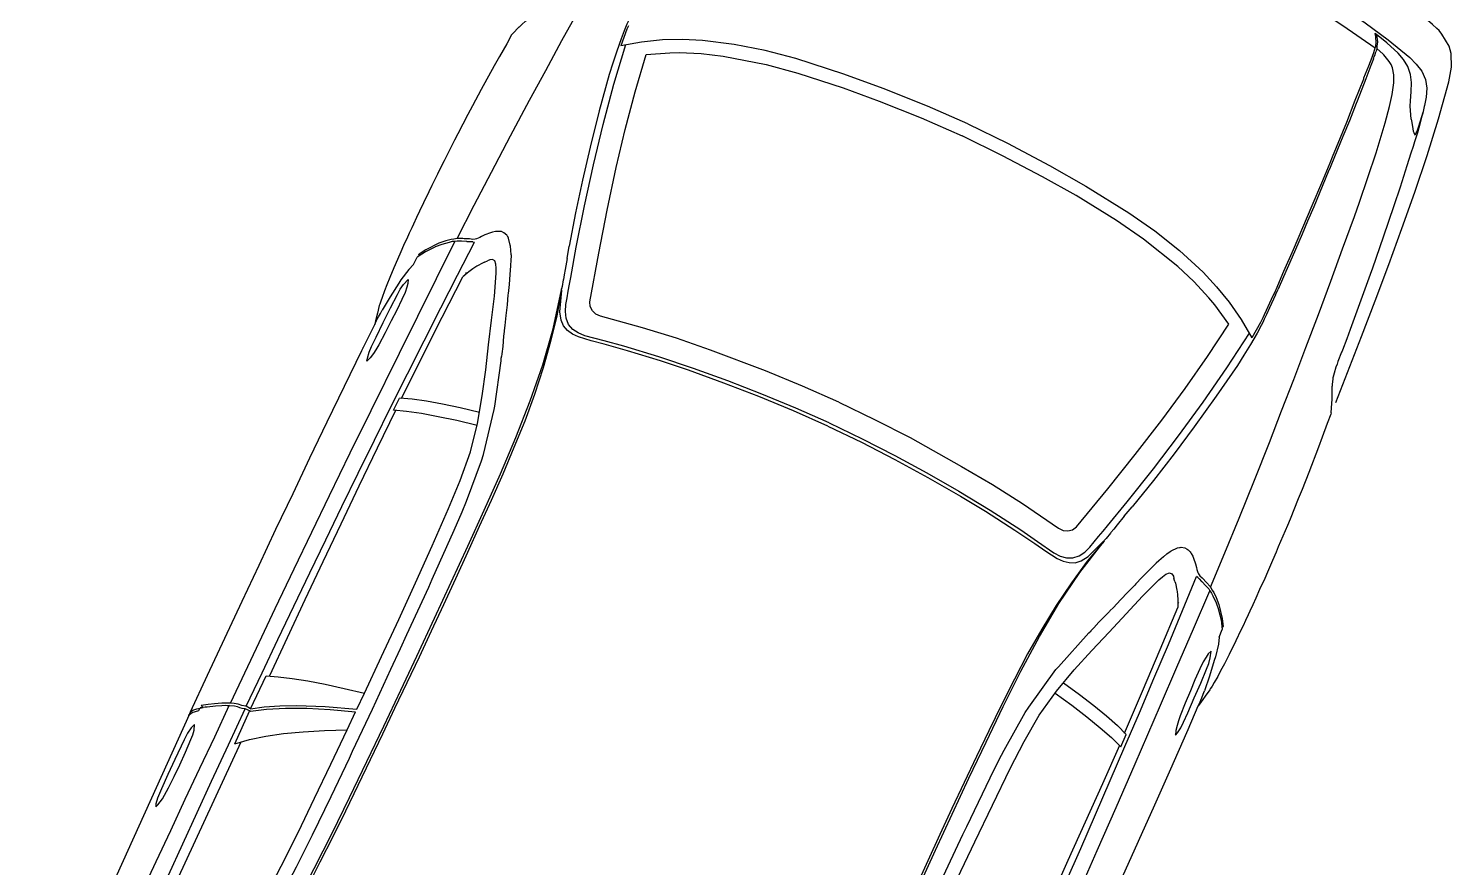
# Model space of a CAD drawing. Header units: inches. Extents: x 13 to 261, y -112 to -47.
# Drawn here: x 223.478 to 226.327, y -66.967 to -65.286 of the extents above; entities that cross this region are included whole.
import ezdxf

# ---------------------------------------------------------------- set-up
doc = ezdxf.new("R2010")
doc.units = ezdxf.units.IN
doc.header["$MEASUREMENT"] = 0

msp = doc.modelspace()

# ---------------------------------------------------------------- linework, layer by layer
at = {"linetype": 'Continuous'}
for p, q in [((226.1763, -65.298), (226.1729, -65.2958)), ((226.1702, -65.3469), (226.1706, -65.346)), ((226.1729, -65.3399), (226.1751, -65.3327)), ((224.3678, -65.7135), (224.3707, -65.7143)), ((224.3913, -65.6996), (224.3849, -65.7027)), ((224.2487, -65.7587), (224.2562, -65.7439)), ((224.5562, -65.7468), (224.5604, -65.7222)), ((224.3909, -65.7539), (224.3971, -65.7513)), ((224.3538, -65.7781), (224.3542, -65.775)), ((224.5461, -65.8032), (224.5451, -65.8077)), ((224.5486, -65.7895), (224.5461, -65.8032)), ((224.549, -65.7886), (224.5486, -65.7895)), ((224.5413, -65.8539), (224.5454, -65.8106)), ((224.5447, -65.8097), (224.5451, -65.8077)), ((224.5454, -65.8106), (224.5447, -65.8097)), ((225.9743, -65.8199), (225.9623, -65.8458)), ((225.9743, -65.8199), (225.9793, -65.8079)), ((224.1477, -65.9257), (224.171, -65.8791)), ((224.1452, -65.9311), (224.1477, -65.9257)), ((224.1477, -65.9257), (224.1479, -65.9252)), ((224.4246, -65.9453), (224.425, -65.9433)), ((226.095, -66.0351), (226.1185, -65.9749)), ((225.6715, -66.2632), (225.6874, -66.2441)), ((225.5994, -66.3439), (225.6298, -66.3128)), ((225.6298, -66.3128), (225.6309, -66.3127)), ((225.6309, -66.3127), (225.6322, -66.3111)), ((225.635, -66.3075), (225.6322, -66.3111)), ((225.6438, -66.2967), (225.635, -66.3075)), ((225.6443, -66.2958), (225.6438, -66.2967)), ((225.8141, -66.3585), (225.8159, -66.3654)), ((225.7729, -66.3939), (225.7709, -66.3875)), ((225.8187, -66.3854), (225.8162, -66.3837)), ((225.7785, -66.4378), (225.7807, -66.4355)), ((225.6052, -66.492), (225.6065, -66.4904)), ((225.8613, -66.5055), (225.8677, -66.4902)), ((223.9227, -66.6485), (223.9536, -66.5829)), ((224.1354, -66.6495), (224.1504, -66.6173)), ((223.8, -66.66), (223.801, -66.6577)), ((223.801, -66.6577), (223.8012, -66.6573)), ((223.819, -66.6523), (223.8215, -66.6468)), ((223.8275, -66.6458), (223.8238, -66.6418)), ((223.9227, -66.6485), (223.914, -66.6434)), ((224.1159, -66.6906), (224.1329, -66.6549)), ((225.7993, -66.6904), (225.8197, -66.6426)), ((223.478, -67.3732), (223.8, -66.66)), ((223.5756, -67.4229), (223.9036, -66.7146)), ((225.7967, -66.6959), (225.7993, -66.6904)), ((225.7993, -66.6904), (225.7995, -66.69))]:
    msp.add_line(p, q, dxfattribs=at)
for points in [[(225.5818, -64.9946), (225.6582, -65.0305), (225.7343, -65.0674), (225.8115, -65.1065), (225.8881, -65.1469), (225.9664, -65.1909), (226.0431, -65.2369), (226.1091, -65.2801), (226.1737, -65.3249)], [(225.9173, -65.1279), (225.9819, -65.1644), (226.0452, -65.2026), (226.1075, -65.243), (226.1539, -65.2749), (226.1994, -65.3087), (226.243, -65.3443), (226.2557, -65.3573), (226.2669, -65.3713), (226.2745, -65.3881), (226.2768, -65.4057), (226.2756, -65.4239), (226.2723, -65.4405)], [(224.336, -65.707), (224.3703, -65.6403), (224.405, -65.5737), (224.4428, -65.5014), (224.481, -65.4298), (224.5136, -65.37), (224.5456, -65.3104), (224.5787, -65.2508)], [(224.4466, -65.297), (224.4602, -65.283), (224.4609, -65.2827), (224.465, -65.2786), (224.4735, -65.2709), (224.4814, -65.2647), (224.4851, -65.2614), (224.486, -65.2607)], [(224.6865, -65.2549), (224.6804, -65.2681), (224.6759, -65.2776), (224.673, -65.284), (224.6705, -65.2905), (224.6641, -65.3068)], [(226.1185, -65.9749), (226.1463, -65.9029), (226.1739, -65.8314), (226.2008, -65.759), (226.2273, -65.6864), (226.2533, -65.6136), (226.2777, -65.5406), (226.3008, -65.4669), (226.3214, -65.3927), (226.3266, -65.3637), (226.326, -65.3364), (226.3217, -65.3218), (226.3071, -65.2974), (226.3016, -65.2904), (226.2974, -65.2863), (226.2887, -65.2778), (226.2685, -65.2608)], [(224.6789, -65.2807), (224.6758, -65.2875), (224.6636, -65.321)], [(224.4466, -65.297), (224.4451, -65.2991), (224.4353, -65.3166), (224.4208, -65.3419), (224.4104, -65.3608), (224.3841, -65.4081), (224.3668, -65.4408), (224.3574, -65.4585), (224.3373, -65.4972), (224.331, -65.5097), (224.3101, -65.5512), (224.3048, -65.5615), (224.2968, -65.5776), (224.2856, -65.6005), (224.2793, -65.613), (224.269, -65.6352), (224.2608, -65.6518), (224.2547, -65.665), (224.2488, -65.6777), (224.2452, -65.6854), (224.2402, -65.6963), (224.2351, -65.7072), (224.2309, -65.7162), (224.2215, -65.7378), (224.2092, -65.7657), (224.2012, -65.7851), (224.1956, -65.7996), (224.1906, -65.8116), (224.1861, -65.825), (224.1832, -65.8324), (224.1811, -65.8381)], [(225.0809, -66.0762), (225.0142, -66.0464), (224.9462, -66.0183), (224.8781, -65.9917), (224.8091, -65.9669), (224.7395, -65.9435), (224.6695, -65.9221), (224.6303, -65.9116), (224.5915, -65.9014), (224.5786, -65.896), (224.5676, -65.8887), (224.5593, -65.8793), (224.5542, -65.8665), (224.5527, -65.8531), (224.5536, -65.8392), (224.5561, -65.8255), (224.5584, -65.8122), (224.5609, -65.7985), (224.5634, -65.7848), (224.5746, -65.7238), (224.5909, -65.641), (224.6088, -65.5595), (224.6283, -65.4782), (224.65, -65.3979), (224.6736, -65.3184)], [(224.6641, -65.3068), (224.6554, -65.3315), (224.6476, -65.3554), (224.6403, -65.3785), (224.6205, -65.4509), (224.6021, -65.5239), (224.5871, -65.5897), (224.5732, -65.6554), (224.5604, -65.7222)], [(225.3582, -65.4773), (225.2777, -65.4417), (225.189, -65.4061), (225.1102, -65.3774), (225.0138, -65.3465), (224.9525, -65.3302), (224.8904, -65.318), (224.8273, -65.3102), (224.7874, -65.3083), (224.7474, -65.309), (224.7052, -65.3132), (224.6636, -65.321)], [(226.1729, -65.2958), (226.1744, -65.3021), (226.1748, -65.3155), (226.1745, -65.3197), (226.1741, -65.3229), (226.1737, -65.3249), (226.1737, -65.3249), (226.1733, -65.3258), (226.1719, -65.3301), (226.1699, -65.3369), (226.1696, -65.3373), (226.1692, -65.3382), (226.1672, -65.3439), (226.1601, -65.3615), (226.1505, -65.3858), (226.1501, -65.3878), (226.1333, -65.4301), (226.116, -65.4745), (226.0879, -65.5436), (226.0827, -65.556), (226.066, -65.5957), (226.047, -65.6414), (226.047, -65.6414), (226.0096, -65.7294), (225.9905, -65.7729), (225.9746, -65.8096), (225.9736, -65.8119), (225.9658, -65.8287), (225.9555, -65.8509), (225.9515, -65.8595), (225.9488, -65.8654), (225.9475, -65.8681), (225.9444, -65.8749), (225.9267, -65.9059)], [(226.2391, -65.3623), (226.2301, -65.3483), (226.2195, -65.3356), (226.1972, -65.3148), (226.1763, -65.298)], [(226.1763, -65.298), (226.1781, -65.3131), (226.178, -65.3181), (226.1778, -65.3185)], [(226.1774, -65.3266), (226.1777, -65.3212), (226.1778, -65.3185)], [(225.1002, -66.0345), (225.0274, -66.0024), (224.9536, -65.9715), (224.8432, -65.9303), (224.7753, -65.9066), (224.7074, -65.8856), (224.6232, -65.8626), (224.6137, -65.8582), (224.6068, -65.8517), (224.6025, -65.8431), (224.602, -65.8335), (224.6195, -65.7364), (224.6363, -65.6499), (224.6544, -65.5646), (224.6726, -65.4882), (224.6927, -65.4127), (224.7147, -65.338)], [(224.7147, -65.338), (224.762, -65.3346), (224.7808, -65.3344), (224.8247, -65.336), (224.8685, -65.3414), (224.9549, -65.3583), (225.018, -65.3754), (225.1086, -65.4047), (225.181, -65.4316), (225.2646, -65.4653), (225.3471, -65.5014)], [(225.8442, -66.4054), (225.873, -66.3361), (225.9013, -66.2666), (225.9319, -66.191), (225.9619, -66.1156), (225.9864, -66.052), (226.0111, -65.989), (226.0351, -65.9252), (226.0604, -65.8587), (226.0851, -65.7924), (226.1086, -65.7273), (226.1324, -65.6628), (226.1425, -65.6339), (226.1756, -65.5351), (226.1939, -65.4753), (226.2021, -65.4422), (226.2076, -65.4183), (226.2114, -65.3947), (226.2114, -65.3792), (226.2083, -65.3646), (226.2056, -65.3584), (226.2019, -65.3522), (226.1909, -65.3389), (226.1891, -65.337), (226.1774, -65.3266)], [(226.1702, -65.3469), (226.165, -65.3605), (226.165, -65.3605), (226.155, -65.3868), (226.1376, -65.4316), (226.1355, -65.4361), (226.122, -65.4712), (226.1093, -65.5022), (226.0863, -65.5577), (226.0838, -65.5643), (226.0798, -65.5729), (226.0506, -65.6431), (226.0506, -65.6431), (226.0385, -65.6717), (226.0274, -65.698), (226.0207, -65.7136), (226.0078, -65.744), (225.9902, -65.7832), (225.9793, -65.8079)], [(226.1706, -65.346), (226.171, -65.3451), (226.1718, -65.3422), (226.1729, -65.3399)], [(226.1774, -65.3266), (226.177, -65.3275), (226.1751, -65.3327)], [(226.2443, -65.4308), (226.2457, -65.4133), (226.2463, -65.3943), (226.2445, -65.378), (226.2391, -65.3623)], [(226.2457, -65.4675), (226.2437, -65.4416), (226.2443, -65.4308)], [(226.2723, -65.4405), (226.2719, -65.4425), (226.2689, -65.456), (226.2673, -65.4619), (226.2611, -65.4849), (226.2591, -65.4928), (226.2523, -65.5134), (226.2497, -65.5226), (226.2454, -65.5355), (226.2372, -65.5615), (226.227, -65.5931), (226.2235, -65.6042), (226.2112, -65.6414), (226.19, -65.7038), (226.1684, -65.766), (226.1634, -65.7791), (226.1372, -65.8524), (226.1235, -65.889), (226.1167, -65.9074), (226.1082, -65.9304)], [(226.2457, -65.4675), (226.2471, -65.4746), (226.2491, -65.4871), (226.2501, -65.492), (226.2511, -65.4946), (226.2523, -65.4979), (226.253, -65.4988), (226.2543, -65.4983), (226.2564, -65.4938), (226.2566, -65.4933), (226.2575, -65.4915), (226.2608, -65.482), (226.2695, -65.4539)], [(225.3582, -65.4773), (225.4374, -65.5156), (225.522, -65.5603), (225.5948, -65.6018), (225.6808, -65.6553), (225.7328, -65.6916), (225.7823, -65.731), (225.8291, -65.7741), (225.8563, -65.8033), (225.8816, -65.8343), (225.9057, -65.8692), (225.9267, -65.9059)], [(225.8807, -65.878), (225.8527, -65.8397), (225.8407, -65.8253), (225.811, -65.7928), (225.7786, -65.7629), (225.7098, -65.7079), (225.6559, -65.6708), (225.575, -65.6207), (225.5077, -65.5829), (225.4279, -65.541), (225.3471, -65.5014)], [(223.8821, -66.6374), (223.9342, -66.5271), (223.9721, -66.4477), (224.01, -66.3683), (224.0452, -66.2947), (224.0808, -66.2214), (224.1218, -66.1363), (224.164, -66.0511), (224.221, -65.9364), (224.2577, -65.862), (224.2946, -65.787), (224.3313, -65.7126)], [(223.914, -66.6434), (223.9456, -66.5764), (223.9773, -66.5102), (224.0089, -66.4432), (224.0409, -66.3765), (224.0734, -66.31), (224.1054, -66.2433), (224.1378, -66.1767), (224.1707, -66.1104), (224.2036, -66.0441), (224.2365, -65.9778), (224.2699, -65.9117), (224.3033, -65.8456), (224.3369, -65.7802), (224.3707, -65.7143)], [(224.221, -65.9364), (224.2577, -65.862), (224.2946, -65.787), (224.3313, -65.7126)], [(224.3564, -65.7132), (224.3554, -65.7127), (224.3451, -65.7124), (224.336, -65.712), (224.3313, -65.7126), (224.3261, -65.7129), (224.3204, -65.7147), (224.3053, -65.7187), (224.292, -65.7236), (224.2913, -65.7238), (224.2726, -65.7333), (224.2562, -65.7439)], [(224.4439, -65.7394), (224.4437, -65.7304), (224.443, -65.7224), (224.4425, -65.72), (224.4389, -65.7062), (224.4372, -65.7027), (224.4361, -65.7016), (224.4352, -65.7001), (224.4296, -65.6953), (224.4246, -65.693), (224.4226, -65.6926), (224.4166, -65.6926), (224.4143, -65.6926), (224.4126, -65.6929), (224.4066, -65.694), (224.4046, -65.6947), (224.4026, -65.6954), (224.3913, -65.6996), (224.3849, -65.7027), (224.3812, -65.7048), (224.375, -65.7074), (224.3721, -65.7078), (224.3678, -65.7086), (224.3611, -65.7076), (224.3584, -65.7075), (224.3504, -65.7071), (224.3477, -65.7069), (224.3389, -65.7067), (224.336, -65.707), (224.3296, -65.7079), (224.3242, -65.7087), (224.3131, -65.7113), (224.2992, -65.7164), (224.2732, -65.7297), (224.2598, -65.7384)], [(224.3678, -65.7135), (224.364, -65.7134), (224.3564, -65.7132)], [(224.2603, -65.7409), (224.2596, -65.7389), (224.2598, -65.7384)], [(224.4439, -65.7394), (224.4436, -65.7519), (224.4432, -65.7589), (224.443, -65.7616), (224.4418, -65.7786), (224.4399, -65.7992), (224.4384, -65.8167), (224.4376, -65.8197), (224.436, -65.8398), (224.4335, -65.8607), (224.4312, -65.8811), (224.4304, -65.8912), (224.4302, -65.8928)], [(224.2487, -65.7587), (224.2392, -65.7686), (224.2235, -65.7894), (224.2192, -65.7962), (224.2017, -65.8234), (224.186, -65.8502)], [(224.3187, -66.2478), (224.3421, -66.1914), (224.3625, -66.1342), (224.3769, -66.077), (224.3864, -66.0219), (224.3934, -65.97), (224.399, -65.9197), (224.4047, -65.8705), (224.4106, -65.822), (224.4142, -65.7763), (224.4143, -65.7664), (224.4138, -65.758), (224.4114, -65.7513), (224.4071, -65.7488), (224.4013, -65.7494), (224.3971, -65.7513)], [(224.3909, -65.7539), (224.3909, -65.7539), (224.388, -65.7554), (224.3755, -65.7622), (224.3733, -65.7634), (224.3733, -65.7634), (224.3676, -65.7674), (224.3593, -65.7735), (224.3558, -65.7763), (224.3475, -65.7834)], [(224.5562, -65.7468), (224.5522, -65.7686), (224.5505, -65.7794), (224.549, -65.7886)], [(224.2379, -65.7886), (224.2372, -65.7968), (224.2354, -65.8042), (224.2317, -65.8146), (224.2256, -65.8289), (224.2151, -65.8505), (224.2041, -65.8718), (224.1918, -65.8959), (224.1791, -65.9198), (224.1736, -65.9294), (224.1684, -65.9369), (224.1622, -65.9456), (224.1556, -65.9524)], [(224.1556, -65.9524), (224.1564, -65.9462), (224.1601, -65.9347), (224.1649, -65.9231), (224.1737, -65.9041), (224.1883, -65.875), (224.2024, -65.8457), (224.2164, -65.8191), (224.2221, -65.808), (224.2285, -65.7989), (224.2379, -65.7886)], [(224.2248, -66.0269), (224.2653, -65.9454), (224.3061, -65.8645), (224.3475, -65.7834)], [(224.2553, -66.543), (224.2908, -66.4674), (224.3242, -66.3953), (224.3576, -66.3232), (224.3901, -66.2506), (224.4226, -66.178), (224.4536, -66.1053), (224.4825, -66.0322), (224.5078, -65.9596), (224.528, -65.8874), (224.5447, -65.8097), (224.5355, -65.8617), (224.5232, -65.9133), (224.5082, -65.9659), (224.4908, -66.019), (224.4714, -66.0728), (224.4497, -66.1256), (224.4273, -66.1786), (224.4041, -66.2312), (224.3804, -66.2836), (224.3567, -66.3359), (224.333, -66.3883), (224.3088, -66.4405), (224.284, -66.4929), (224.2598, -66.5451)], [(224.1809, -65.8385), (224.1811, -65.8381), (224.1803, -65.841), (224.1765, -65.8563), (224.1727, -65.8717), (224.171, -65.8791)], [(224.171, -65.8791), (224.172, -65.8768), (224.1733, -65.8741), (224.1747, -65.8709), (224.176, -65.8682), (224.1788, -65.8634), (224.1824, -65.8568), (224.186, -65.8502)], [(225.0779, -66.0826), (225.0094, -66.052), (224.9401, -66.0232), (224.87, -65.9962), (224.7992, -65.9706), (224.7434, -65.9519), (224.6768, -65.9315), (224.6305, -65.9183), (224.6044, -65.9118), (224.5788, -65.9038), (224.567, -65.8983), (224.5567, -65.8908), (224.5489, -65.8816), (224.5441, -65.8706), (224.5413, -65.8539)], [(225.9623, -65.8458), (225.9562, -65.8589), (225.9518, -65.8684), (225.9488, -65.8748), (225.9455, -65.8809), (225.9372, -65.8964)], [(225.1002, -66.0345), (225.1717, -66.0692), (225.243, -66.1056), (225.3459, -66.1631), (225.4078, -66.1995), (225.4678, -66.2378), (225.5397, -66.2871), (225.5493, -66.2915), (225.5587, -66.2925), (225.568, -66.2902), (225.5757, -66.2844), (225.6385, -66.2083), (225.6935, -66.1395), (225.7469, -66.0706), (225.7933, -66.0072), (225.8379, -65.943), (225.8807, -65.878)], [(224.4302, -65.8928), (224.4291, -65.9022), (224.4273, -65.9229), (224.4255, -65.9375), (224.425, -65.9433)], [(225.0809, -66.0762), (225.1467, -66.1078), (225.2121, -66.1414), (225.2765, -66.1762), (225.34, -66.2127), (225.4029, -66.2507), (225.4644, -66.2902), (225.4978, -66.3134), (225.5307, -66.3363), (225.5432, -66.3427), (225.5558, -66.3463), (225.5684, -66.3466), (225.5814, -66.3422), (225.5926, -66.3347), (225.6026, -66.325), (225.6115, -66.3142), (225.6201, -66.3039), (225.629, -66.2931), (225.6378, -66.2823), (225.6771, -66.2344), (225.7297, -66.1684), (225.7803, -66.102), (225.8297, -66.0345), (225.8769, -65.966), (225.9222, -65.8966)], [(225.9372, -65.8964), (225.924, -65.9189), (225.9108, -65.9404), (225.898, -65.9609), (225.8555, -66.0228), (225.8117, -66.0841), (225.7713, -66.1381), (225.7302, -66.1912), (225.6874, -66.2441)], [(223.801, -66.6577), (223.8023, -66.655), (223.8365, -66.5811), (223.8712, -66.5073), (223.9057, -66.4329), (223.9395, -66.361), (223.9734, -66.289), (224.0075, -66.2178), (224.0414, -66.1458), (224.0757, -66.0741), (224.1104, -66.0026), (224.1452, -65.9311)], [(224.2226, -66.5279), (224.2354, -66.5002), (224.2356, -66.4997), (224.2793, -66.4054), (224.2862, -66.3893), (224.3303, -66.2906), (224.346, -66.2544), (224.3547, -66.2331), (224.3845, -66.1521), (224.3886, -66.1397), (224.4105, -66.0495), (224.4116, -66.0424), (224.4239, -65.9516), (224.4244, -65.9458), (224.4246, -65.9453)], [(226.1063, -65.9345), (226.0993, -65.9533), (226.0974, -65.9585), (226.0952, -65.9646), (226.0913, -65.9766), (226.0891, -65.986), (226.0889, -65.9887), (226.0877, -65.9986), (226.0875, -65.9991), (226.0876, -66.0024)], [(226.1082, -65.9304), (226.1074, -65.9322), (226.1063, -65.9345)], [(226.0854, -66.0559), (226.0872, -66.0364), (226.087, -66.0358), (226.0875, -66.0299), (226.0878, -66.0185), (226.0875, -66.0084), (226.0876, -66.0035), (226.0876, -66.0024)], [(226.0901, -65.9815), (226.0891, -65.986), (226.0889, -65.9887), (226.0877, -65.9986), (226.0875, -65.9991), (226.0876, -66.0024)], [(224.3759, -66.0815), (224.3353, -66.0715), (224.2982, -66.0637), (224.2647, -66.0575), (224.2348, -66.053), (224.2088, -66.0509), (224.2206, -66.0266)], [(224.3809, -66.0551), (224.3422, -66.046), (224.3066, -66.0383), (224.2744, -66.0328), (224.2457, -66.0283), (224.2206, -66.0266)], [(224.2126, -66.051), (224.1759, -66.1266), (224.1395, -66.2029), (224.1033, -66.2787), (224.0671, -66.3545), (224.0313, -66.4305), (223.996, -66.5067), (223.9607, -66.5829)], [(226.0854, -66.0559), (226.0848, -66.0584), (226.0777, -66.0772), (226.0678, -66.1046), (226.0601, -66.1247), (226.0411, -66.1754), (226.0273, -66.2098), (226.0198, -66.2284), (226.0034, -66.2687), (225.998, -66.2816), (225.9798, -66.3244), (225.9754, -66.3351), (225.9683, -66.3516), (225.958, -66.375), (225.9526, -66.3879), (225.9423, -66.4101), (225.935, -66.4271), (225.9289, -66.4403), (225.923, -66.453), (225.9194, -66.4607), (225.9144, -66.4716), (225.9093, -66.4825), (225.9051, -66.4915), (225.8948, -66.5126), (225.8815, -66.5401), (225.8718, -66.5587), (225.8644, -66.5724), (225.8585, -66.584), (225.8512, -66.5961), (225.8474, -66.6031), (225.8444, -66.6083)], [(225.0779, -66.0826), (225.1456, -66.115), (225.2124, -66.1492), (225.2783, -66.1853), (225.3436, -66.2227), (225.394, -66.2532), (225.4526, -66.2908), (225.4926, -66.3176), (225.5145, -66.3332), (225.5371, -66.3475), (225.5489, -66.353), (225.5613, -66.356), (225.5734, -66.3561), (225.5849, -66.3526), (225.5994, -66.3439)], [(224.1504, -66.6173), (224.1844, -66.5438), (224.2191, -66.47), (224.2527, -66.3963), (224.2858, -66.3224), (224.3187, -66.2478)], [(225.6715, -66.2632), (225.6574, -66.2804), (225.6503, -66.2887), (225.6443, -66.2958)], [(225.2589, -67.0078), (225.2935, -66.9318), (225.3269, -66.8596), (225.3603, -66.7875), (225.3947, -66.7158), (225.429, -66.6441), (225.4644, -66.5734), (225.5015, -66.5041), (225.5405, -66.4378), (225.5824, -66.3757), (225.6309, -66.3127), (225.5972, -66.3533), (225.5658, -66.3961), (225.5354, -66.4415), (225.5062, -66.4892), (225.4777, -66.5388), (225.4515, -66.5895), (225.4255, -66.6408), (225.4004, -66.6926), (225.3758, -66.7445), (225.3512, -66.7965), (225.3266, -66.8485), (225.3024, -66.9006), (225.2785, -66.9535), (225.2544, -67.0057)], [(225.7497, -66.3441), (225.7404, -66.3524), (225.7354, -66.3573), (225.7334, -66.3591), (225.7212, -66.3711), (225.7067, -66.3858), (225.6943, -66.3983), (225.6926, -66.4008), (225.6783, -66.4151), (225.6639, -66.4305), (225.6499, -66.4455), (225.6427, -66.4526), (225.6416, -66.4538)], [(225.7497, -66.3441), (225.7567, -66.3385), (225.7633, -66.3338), (225.7655, -66.3326), (225.7783, -66.3264), (225.782, -66.3254), (225.7836, -66.3256), (225.7854, -66.3253), (225.7926, -66.3265), (225.7976, -66.3288), (225.7992, -66.3301), (225.8031, -66.3346), (225.8045, -66.3364), (225.8055, -66.3379), (225.8085, -66.3432), (225.8093, -66.3452), (225.81, -66.3472), (225.8141, -66.3585), (225.8159, -66.3654), (225.8167, -66.3696), (225.8187, -66.376), (225.8203, -66.3784), (225.8224, -66.3822), (225.8275, -66.3867), (225.8294, -66.3887), (225.8349, -66.3945), (225.8367, -66.3965), (225.8425, -66.403), (225.8442, -66.4054), (225.8477, -66.4109), (225.8505, -66.4155), (225.8557, -66.4257), (225.8609, -66.4396), (225.8675, -66.4681), (225.8696, -66.4839)], [(225.4031, -67.333), (225.4337, -67.2656), (225.4637, -67.1985), (225.4944, -67.1311), (225.5245, -67.0636), (225.5543, -66.9958), (225.5845, -66.9282), (225.6142, -66.8604), (225.6435, -66.7924), (225.6728, -66.7244), (225.702, -66.6565), (225.7309, -66.5883), (225.7597, -66.5201), (225.7879, -66.4521), (225.8162, -66.3837)], [(225.443, -66.7685), (225.4709, -66.7142), (225.5013, -66.6616), (225.5357, -66.6136), (225.5715, -66.5707), (225.6066, -66.5318), (225.6413, -66.495), (225.6751, -66.4588), (225.7082, -66.4229), (225.7408, -66.3906), (225.7482, -66.3842), (225.755, -66.379), (225.7617, -66.3766), (225.7664, -66.3782), (225.7697, -66.3831), (225.7709, -66.3875)], [(225.7729, -66.3939), (225.7729, -66.3939), (225.7737, -66.397), (225.7766, -66.411), (225.7771, -66.4135), (225.7771, -66.4135), (225.7777, -66.4204), (225.7785, -66.4307), (225.7786, -66.4351), (225.7785, -66.4461)], [(225.8187, -66.3854), (225.8213, -66.3882), (225.8264, -66.3939)], [(225.8264, -66.3939), (225.8273, -66.3943), (225.8342, -66.4019), (225.8405, -66.4087), (225.843, -66.4126), (225.8461, -66.4168), (225.8485, -66.4223), (225.8552, -66.4364), (225.86, -66.4497), (225.8603, -66.4504), (225.8652, -66.4708), (225.8677, -66.4902)], [(225.4283, -67.3535), (225.4787, -67.2423), (225.5147, -67.1621), (225.5508, -67.0818), (225.5842, -67.0074), (225.617, -66.9328), (225.6554, -66.8464), (225.693, -66.7592), (225.7437, -66.6416), (225.7767, -66.5654), (225.81, -66.4888), (225.843, -66.4126)], [(225.7437, -66.6416), (225.7767, -66.5654), (225.81, -66.4888), (225.843, -66.4126)], [(225.6416, -66.4538), (225.6351, -66.4607), (225.6206, -66.4755), (225.6106, -66.4863), (225.6065, -66.4904)], [(225.6722, -66.6972), (225.7081, -66.6135), (225.7434, -66.5302), (225.7785, -66.4461)], [(225.8674, -66.4851), (225.8694, -66.4843), (225.8696, -66.4839)], [(225.2916, -67.0229), (225.3044, -66.9952), (225.3046, -66.9948), (225.3483, -66.9004), (225.3561, -66.8847), (225.4028, -66.7873), (225.4203, -66.7519), (225.4309, -66.7315), (225.4734, -66.6564), (225.4802, -66.6452), (225.5348, -66.5702), (225.5396, -66.5647), (225.6008, -66.4966), (225.605, -66.4925), (225.6052, -66.492)], [(225.8613, -66.5055), (225.8599, -66.5191), (225.8542, -66.5445), (225.8517, -66.5522), (225.8423, -66.5831), (225.832, -66.6125)], [(223.8282, -67.2428), (223.8334, -67.2375), (223.8336, -67.2371), (223.8509, -67.2186), (223.8644, -67.2039), (223.8706, -67.1963), (223.8983, -67.1629), (223.8998, -67.1608), (223.9133, -67.1423), (223.9552, -67.0768), (223.9626, -67.0632), (223.9734, -67.0434), (223.9825, -67.0261), (224.0145, -66.9654), (224.0463, -66.9014), (224.0836, -66.8244), (224.1203, -66.7477), (224.1268, -66.7337), (224.1663, -66.6495), (224.2033, -66.5696), (224.2226, -66.5279)], [(223.8451, -67.2705), (223.8501, -67.2656), (223.886, -67.2299), (223.9205, -67.1897), (223.9334, -67.1725), (223.98, -67.0993), (224.0136, -67.0388), (224.0499, -66.9686), (224.0856, -66.8975), (224.1208, -66.8262), (224.1551, -66.7545), (224.1892, -66.6832), (224.2231, -66.6113), (224.2553, -66.543)], [(225.7738, -66.7017), (225.778, -66.6971), (225.7844, -66.6869), (225.7901, -66.6757), (225.7989, -66.6567), (225.8117, -66.6268), (225.8249, -66.5971), (225.8361, -66.5692), (225.8409, -66.5577), (225.8437, -66.5468), (225.8455, -66.5331)], [(225.8455, -66.5331), (225.8397, -66.5389), (225.8352, -66.5451), (225.8296, -66.5546), (225.8227, -66.5685), (225.813, -66.5905), (225.8039, -66.6127), (225.7934, -66.6376), (225.7834, -66.6627), (225.7797, -66.6731), (225.7773, -66.6819), (225.7747, -66.6923), (225.7738, -66.7017)], [(224.2598, -66.5451), (224.2354, -66.5966), (224.211, -66.6481), (224.1866, -66.6996), (224.1622, -66.7512), (224.1373, -66.8025), (224.1125, -66.8538), (224.0872, -66.9049), (224.0614, -66.9557), (224.0356, -67.0066), (224.0092, -67.0566), (223.9813, -67.106), (223.9514, -67.1528), (223.9185, -67.1965), (223.8827, -67.2345), (223.8471, -67.2698)], [(223.9536, -66.5829), (223.978, -66.5849), (224.0058, -66.5878), (224.0371, -66.5929), (224.072, -66.5997), (224.1096, -66.6078), (224.1504, -66.6173)], [(225.5497, -66.5964), (225.5817, -66.62), (225.6106, -66.6422), (225.6356, -66.6631), (225.6576, -66.6822), (225.6752, -66.7002)], [(225.5329, -66.6172), (225.5667, -66.6417), (225.5967, -66.665), (225.6231, -66.6866), (225.6458, -66.7065), (225.6643, -66.7249), (225.6752, -66.7002)], [(225.8442, -66.6088), (225.8444, -66.6083), (225.8427, -66.6108), (225.8335, -66.6237), (225.8243, -66.6365), (225.8197, -66.6426)], [(225.8197, -66.6426), (225.8208, -66.6404), (225.8221, -66.6376), (225.8235, -66.6345), (225.8248, -66.6317), (225.8266, -66.6265), (225.8293, -66.6195), (225.832, -66.6125)], [(223.5223, -67.4119), (223.5632, -67.3223), (223.6048, -67.2325), (223.6464, -67.1427), (223.6754, -67.0801), (223.7044, -67.0174), (223.7334, -66.9548), (223.7629, -66.8924), (223.7919, -66.8298), (223.8213, -66.7674), (223.8508, -66.705), (223.8797, -66.6424)], [(223.5645, -67.4254), (223.5695, -67.4134), (223.5829, -67.3822), (223.6109, -67.3158), (223.6387, -67.251), (223.667, -67.1863), (223.6971, -67.1177), (223.7275, -67.0496), (223.7584, -66.9818), (223.7869, -66.919), (223.8155, -66.8562), (223.8445, -66.7936), (223.8781, -66.721), (223.9115, -66.6488)], [(223.8, -66.66), (223.8057, -66.656), (223.819, -66.6523)], [(223.801, -66.6577), (223.8016, -66.6564), (223.8021, -66.6555), (223.8025, -66.6546)], [(223.8025, -66.6546), (223.8071, -66.6517), (223.8151, -66.6488), (223.8275, -66.6458)], [(223.9119, -66.649), (223.9099, -66.6487), (223.9059, -66.6479), (223.9009, -66.6467), (223.9, -66.6463), (223.8962, -66.645), (223.8907, -66.6436), (223.8802, -66.6426), (223.8797, -66.6424), (223.878, -66.6427), (223.8757, -66.6427), (223.8715, -66.6424), (223.8648, -66.6426), (223.8523, -66.6434), (223.836, -66.6453), (223.8349, -66.6453), (223.8331, -66.6456), (223.832, -66.6456), (223.8215, -66.6468)], [(223.914, -66.6434), (223.9124, -66.6432), (223.9122, -66.6437), (223.9052, -66.6421), (223.8976, -66.6396), (223.8895, -66.6381), (223.8821, -66.6374), (223.8648, -66.6377), (223.8501, -66.6386), (223.8378, -66.6401), (223.8238, -66.6418)], [(223.8912, -66.7188), (223.9203, -66.6535), (223.9221, -66.6532), (223.9115, -66.6488)], [(223.9221, -66.6532), (223.9547, -66.6495), (223.9924, -66.6477), (224.0349, -66.6476), (224.0818, -66.65), (224.1329, -66.6549)], [(223.9227, -66.6485), (223.9496, -66.645), (223.9809, -66.6429), (224.0153, -66.6424), (224.0717, -66.6443), (224.1354, -66.6495)], [(223.7327, -66.8451), (223.7372, -66.8409), (223.746, -66.829), (223.7583, -66.8071), (223.7695, -66.7842), (223.7808, -66.7608), (223.7926, -66.7354), (223.8033, -66.71), (223.807, -66.7007), (223.8096, -66.6915), (223.8106, -66.68)], [(223.8106, -66.68), (223.8035, -66.687), (223.7964, -66.6975), (223.7896, -66.7109), (223.7707, -66.7506), (223.757, -66.7801), (223.744, -66.8093), (223.7365, -66.8279), (223.7331, -66.839), (223.7327, -66.8451)], [(223.6368, -67.417), (223.6404, -67.4126), (223.6904, -67.3548), (223.7423, -67.2973), (223.7956, -67.2393), (223.8286, -67.2039), (223.8612, -67.1667), (223.8929, -67.1245), (223.9217, -67.0789), (223.9491, -67.0305), (223.9838, -66.9639), (224.0178, -66.8964), (224.0506, -66.8279), (224.0835, -66.7593), (224.1159, -66.6906)], [(223.8912, -66.7188), (223.9205, -66.7103), (223.9534, -66.7035), (223.9888, -66.6984), (224.0281, -66.6946), (224.0705, -66.6922), (224.1159, -66.6906)], [(225.4652, -67.4284), (225.4665, -67.4257), (225.5007, -67.3517), (225.5345, -67.2776), (225.569, -67.2032), (225.6019, -67.1308), (225.6349, -67.0585), (225.6672, -66.9863), (225.7001, -66.914), (225.7326, -66.8414), (225.7647, -66.7687), (225.7967, -66.6959)], [(225.6617, -66.7221), (225.6278, -66.7989), (225.5932, -66.876), (225.5588, -66.9527), (225.5244, -67.0293), (225.4896, -67.1058), (225.4543, -67.182), (225.419, -67.2582)], [(225.2701, -67.1358), (225.3042, -67.0623), (225.3379, -66.9882), (225.3724, -66.9149), (225.4074, -66.8418), (225.443, -66.7685)]]:
    msp.add_lwpolyline(points, dxfattribs=at)
msp.add_point((223.7993, -66.6614), dxfattribs=at)

doc.saveas('drawing.dxf')
